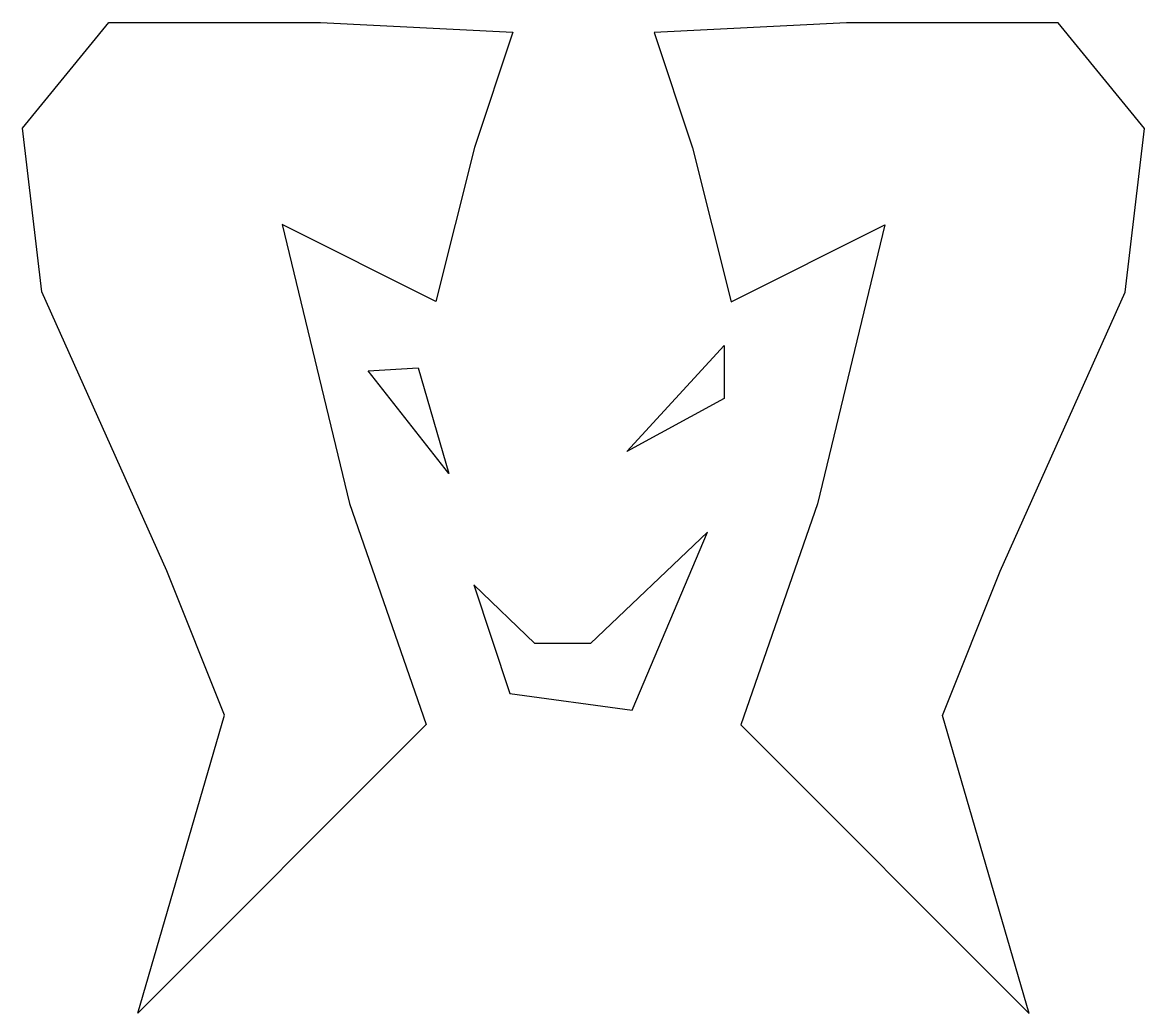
# Model space of a CAD drawing. Extents: x 37.6 to 55.8, y 236.4 to 252.6.
import ezdxf

# ---------------------------------------------------------------- set-up
doc = ezdxf.new("R2010")
doc.units = 0

msp = doc.modelspace()

# ---------------------------------------------------------------- linework, layer by layer
at = {"layer": 'Lager 1'}
for p, q in [((37.553504, 250.84076), (38.961764, 252.56196)), ((38.961764, 252.56196), (42.4042, 252.562)), ((42.4042, 252.562), (45.53366, 252.405528)), ((50.962, 252.557), (47.83254, 252.400528)), ((54.404436, 252.55696), (50.962, 252.557)), ((55.812696, 250.83576), (54.404436, 252.55696)), ((45.53366, 252.405528), (44.907767, 250.527848)), ((47.83254, 252.400528), (48.458433, 250.522848)), ((37.86645, 248.18072), (37.553504, 250.84076)), ((55.49975, 248.17572), (55.812696, 250.83576)), ((44.907767, 250.527848), (44.281874, 248.024278)), ((48.458433, 250.522848), (49.084326, 248.019278)), ((44.281874, 248.024278), (41.778304, 249.276058)), ((41.778304, 249.276058), (42.873614, 244.738338)), ((49.084326, 248.019278), (51.587896, 249.271058)), ((51.587896, 249.271058), (50.492586, 244.733338)), ((39.9006, 243.643), (37.86645, 248.18072)), ((53.4656, 243.638), (55.49975, 248.17572)), ((47.3871, 245.585), (48.9712, 247.30488)), ((48.9712, 247.30488), (48.9712, 246.445)), ((43.17796, 246.89762), (43.992641, 246.94288)), ((44.4905, 245.223), (43.17796, 246.89762)), ((43.992641, 246.94288), (44.4905, 245.223)), ((48.9712, 246.445), (47.3871, 245.585)), ((42.873614, 244.738338), (44.125394, 241.139458)), ((50.492586, 244.733338), (49.240806, 241.134458)), ((48.699737, 244.271932), (46.798817, 242.461542)), ((47.477717, 241.375302), (48.699737, 244.271932)), ((40.839464, 241.295928), (39.9006, 243.643)), ((52.526736, 241.290928), (53.4656, 243.638)), ((44.8979, 243.412), (45.486277, 241.64686)), ((45.8936, 242.462), (44.8979, 243.412)), ((46.798817, 242.461542), (45.8936, 242.462)), ((45.486277, 241.64686), (47.477717, 241.375302)), ((39.431204, 236.445268), (40.839464, 241.295928)), ((53.934996, 236.440268), (52.526736, 241.290928)), ((44.125394, 241.139458), (39.431204, 236.445268)), ((49.240806, 241.134458), (53.934996, 236.440268))]:
    msp.add_line(p, q, dxfattribs=at)

doc.saveas('drawing.dxf')
